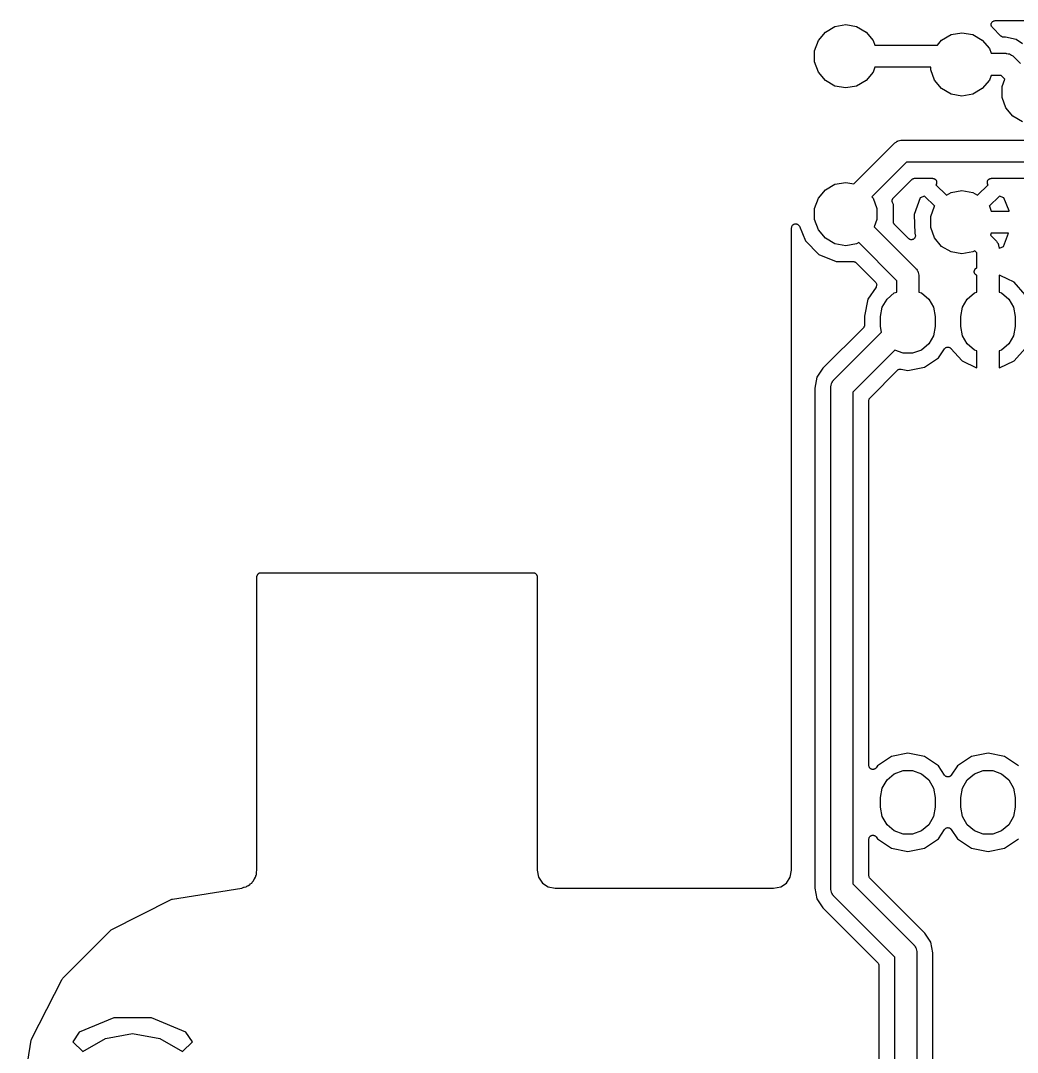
# Model space of a CAD drawing. Extents: x 1.5 to 87.9, y 2 to 70.8.
# Drawn here: x 1.53 to 33.12, y 38.14 to 70.84 of the extents above; entities that cross this region are included whole.
import ezdxf

# ---------------------------------------------------------------- set-up
doc = ezdxf.new("R2010")
doc.units = 0
doc.header["$MEASUREMENT"] = 0
doc.layers.add('BLACK', color=7, linetype='CONTINUOUS')

msp = doc.modelspace()

# ---------------------------------------------------------------- linework, layer by layer
at = {"layer": 'Black'}
for p, q in [((27.0411, 70.4789), (27.3428, 70.6531)), ((27.3428, 70.6531), (27.686, 70.7136)), ((27.686, 70.7136), (28.0292, 70.6531)), ((28.0292, 70.6531), (28.3309, 70.4789)), ((32.2947, 70.7022), (32.2962, 70.7187)), ((32.2962, 70.6968), (32.2947, 70.7022)), ((32.2962, 70.7353), (32.2981, 70.7406)), ((32.2962, 70.7187), (32.2962, 70.7353)), ((32.2962, 70.6911), (32.2962, 70.6968)), ((32.3018, 70.6756), (32.2962, 70.6911)), ((32.2981, 70.7406), (32.2986, 70.7462)), ((32.2986, 70.7462), (32.3056, 70.7612)), ((32.3061, 70.6596), (32.3018, 70.6756)), ((32.3056, 70.7612), (32.3113, 70.7767)), ((32.3093, 70.655), (32.3061, 70.6596)), ((32.3113, 70.6497), (32.3093, 70.655)), ((32.3113, 70.7767), (32.3149, 70.781)), ((32.3219, 70.637), (32.3113, 70.6497)), ((32.3149, 70.781), (32.3173, 70.7861)), ((32.3173, 70.7861), (32.329, 70.7978)), ((32.329, 70.7978), (32.3396, 70.8105)), ((32.3396, 70.8105), (32.3445, 70.8133)), ((32.3445, 70.8133), (32.3485, 70.8173)), ((32.3485, 70.8173), (32.3635, 70.8243)), ((32.3635, 70.8243), (32.3778, 70.8325)), ((32.3778, 70.8325), (32.3834, 70.8335)), ((32.3834, 70.8335), (32.3885, 70.8359)), ((32.3885, 70.8359), (32.405, 70.8373)), ((32.405, 70.8373), (32.4213, 70.8402)), ((32.4213, 70.8402), (53.4351, 70.8402)), ((26.8171, 70.212), (27.0411, 70.4789)), ((28.3309, 70.4789), (28.5549, 70.212)), ((30.7241, 70.2223), (31.0258, 70.3966)), ((31.0258, 70.3966), (31.369, 70.4571)), ((31.369, 70.4571), (31.7122, 70.3966)), ((31.7122, 70.3966), (32.0139, 70.2223)), ((32.3314, 70.6235), (32.3219, 70.637)), ((32.6053, 70.349), (32.3314, 70.6235)), ((32.61, 70.3458), (32.6053, 70.349)), ((32.6136, 70.3415), (32.61, 70.3458)), ((32.6279, 70.3332), (32.6136, 70.3415)), ((32.6414, 70.3237), (32.6279, 70.3332)), ((32.6469, 70.3222), (32.6414, 70.3237)), ((32.6518, 70.3194), (32.6469, 70.3222)), ((32.6681, 70.3165), (32.6518, 70.3194)), ((32.684, 70.3123), (32.6681, 70.3165)), ((32.6897, 70.3127), (32.684, 70.3123)), ((32.6952, 70.3118), (32.6897, 70.3127)), ((32.7433, 70.3118), (32.6952, 70.3118)), ((33.0832, 70.2441), (32.7433, 70.3118)), ((26.6979, 69.8845), (26.8171, 70.212)), ((28.5549, 70.212), (28.6101, 70.0603)), ((28.6101, 70.0603), (30.5881, 70.0603)), ((30.5881, 70.0603), (30.7241, 70.2223)), ((32.0139, 70.2223), (32.2379, 69.9554)), ((33.2845, 70.1096), (33.0832, 70.2441)), ((26.6979, 69.5361), (26.6979, 69.8845)), ((32.2379, 69.9554), (32.2931, 69.8038)), ((32.2931, 69.8038), (32.7558, 69.8038)), ((32.7558, 69.8038), (32.771, 69.8011)), ((32.771, 69.8011), (32.7863, 69.8024)), ((32.7863, 69.8024), (32.8305, 69.7906)), ((32.8305, 69.7906), (32.8755, 69.7827)), ((32.8755, 69.7827), (32.8889, 69.775)), ((32.8889, 69.775), (32.9038, 69.771)), ((32.9038, 69.771), (32.9412, 69.7447)), ((32.9412, 69.7447), (32.9808, 69.7219)), ((32.9808, 69.7219), (32.9907, 69.7101)), ((32.9907, 69.7101), (33.0033, 69.7012)), ((33.0033, 69.7012), (33.2197, 69.4849)), ((26.8171, 69.2086), (26.6979, 69.5361)), ((28.6101, 69.3603), (28.5549, 69.2086)), ((30.3809, 69.3603), (28.6101, 69.3603)), ((30.3809, 69.2795), (30.3809, 69.3603)), ((27.0411, 68.9417), (26.8171, 69.2086)), ((28.5549, 69.2086), (28.3309, 68.9417)), ((30.5001, 68.9521), (30.3809, 69.2795)), ((32.2931, 69.1038), (32.2379, 68.9521)), ((32.6109, 69.1038), (32.2931, 69.1038)), ((32.7262, 68.9884), (32.6109, 69.1038)), ((27.3428, 68.7675), (27.0411, 68.9417)), ((27.686, 68.707), (27.3428, 68.7675)), ((28.0292, 68.7675), (27.686, 68.707)), ((28.3309, 68.9417), (28.0292, 68.7675)), ((30.7241, 68.6852), (30.5001, 68.9521)), ((31.0258, 68.511), (30.7241, 68.6852)), ((32.0139, 68.6852), (31.7122, 68.511)), ((32.2379, 68.9521), (32.0139, 68.6852)), ((32.641, 68.7543), (32.7262, 68.9884)), ((32.641, 68.4057), (32.641, 68.7543)), ((31.369, 68.4505), (31.0258, 68.511)), ((31.7122, 68.511), (31.369, 68.4505)), ((32.7603, 68.0781), (32.641, 68.4057)), ((32.9844, 67.811), (32.7603, 68.0781)), ((33.2863, 67.6367), (32.9844, 67.811)), ((29.3893, 67.0372), (29.4335, 67.0491)), ((29.4335, 67.0491), (29.4488, 67.0477)), ((29.4488, 67.0477), (29.464, 67.0504)), ((29.464, 67.0504), (34.78, 67.0504)), ((27.9368, 65.6681), (29.2165, 66.9479)), ((29.2165, 66.9479), (29.2291, 66.9567)), ((29.2291, 66.9567), (29.239, 66.9685)), ((29.239, 66.9685), (29.2786, 66.9914)), ((29.2786, 66.9914), (29.3161, 67.0176)), ((29.3161, 67.0176), (29.331, 67.0216)), ((29.331, 67.0216), (29.3443, 67.0293)), ((29.3443, 67.0293), (29.3893, 67.0372)), ((29.609, 66.3504), (28.5158, 65.2573)), ((34.925, 66.3504), (29.609, 66.3504)), ((29.1925, 65.2155), (29.7822, 65.8052)), ((29.7822, 65.8052), (29.7868, 65.8084)), ((29.7868, 65.8084), (29.7904, 65.8127)), ((29.7904, 65.8127), (29.8047, 65.821)), ((29.8047, 65.821), (29.8183, 65.8305)), ((29.8183, 65.8305), (29.8237, 65.8319)), ((29.8237, 65.8319), (29.8286, 65.8347)), ((29.8286, 65.8347), (29.8449, 65.8376)), ((29.8449, 65.8376), (29.8609, 65.8419)), ((29.8609, 65.8419), (29.8665, 65.8414)), ((29.8665, 65.8414), (29.872, 65.8424)), ((29.872, 65.8424), (30.4374, 65.8424)), ((30.4374, 65.8424), (30.4486, 65.8404)), ((30.4486, 65.8404), (30.46, 65.8404)), ((30.46, 65.8404), (30.4702, 65.8366)), ((30.4702, 65.8366), (30.4808, 65.8347)), ((30.4808, 65.8347), (30.4907, 65.829)), ((30.4907, 65.829), (30.5014, 65.8251)), ((30.5014, 65.8251), (30.5096, 65.8181)), ((30.5096, 65.8181), (30.519, 65.8127)), ((30.519, 65.8127), (30.5263, 65.8039)), ((30.5263, 65.8039), (30.5351, 65.7966)), ((30.5351, 65.7966), (30.5404, 65.7872)), ((30.5404, 65.7872), (30.5474, 65.7789)), ((30.5474, 65.7789), (30.5513, 65.7682)), ((30.5513, 65.7682), (30.5569, 65.7582)), ((30.5569, 65.7582), (30.5587, 65.7476)), ((30.5587, 65.7476), (30.5624, 65.7375)), ((30.5624, 65.7375), (30.5624, 65.726)), ((32.1756, 65.7375), (32.1793, 65.7476)), ((32.1756, 65.726), (32.1756, 65.7375)), ((32.1793, 65.7476), (32.1811, 65.7582)), ((32.1811, 65.7582), (32.1867, 65.7682)), ((32.1867, 65.7682), (32.1906, 65.7789)), ((32.1906, 65.7789), (32.1976, 65.7872)), ((32.1976, 65.7872), (32.2029, 65.7966)), ((32.2029, 65.7966), (32.2117, 65.8039)), ((32.2117, 65.8039), (32.219, 65.8127)), ((32.219, 65.8127), (32.2284, 65.8181)), ((32.2284, 65.8181), (32.2366, 65.8251)), ((32.2366, 65.8251), (32.2473, 65.829)), ((32.2473, 65.829), (32.2572, 65.8347)), ((32.2572, 65.8347), (32.2678, 65.8366)), ((32.2678, 65.8366), (32.278, 65.8404)), ((32.278, 65.8404), (32.2894, 65.8404)), ((32.2894, 65.8404), (32.3006, 65.8424)), ((32.3006, 65.8424), (34.9125, 65.8424)), ((26.8171, 65.2107), (27.0411, 65.4776)), ((27.0411, 65.4776), (27.3428, 65.6518)), ((27.3428, 65.6518), (27.686, 65.7123)), ((27.686, 65.7123), (27.9368, 65.6681)), ((30.5565, 65.6714), (30.5438, 65.6369)), ((30.5438, 65.6369), (30.8734, 65.3073)), ((30.5585, 65.6826), (30.5565, 65.6714)), ((30.5624, 65.6933), (30.5585, 65.6826)), ((30.5624, 65.726), (30.5644, 65.7148)), ((30.5644, 65.7148), (30.5624, 65.7041)), ((30.5624, 65.7041), (30.5624, 65.6933)), ((31.0258, 65.3953), (31.369, 65.4558)), ((31.369, 65.4558), (31.7122, 65.3953)), ((31.8646, 65.3073), (32.1942, 65.6369)), ((32.1736, 65.7148), (32.1756, 65.726)), ((32.1756, 65.7041), (32.1736, 65.7148)), ((32.1756, 65.6933), (32.1756, 65.7041)), ((32.1795, 65.6826), (32.1756, 65.6933)), ((32.1815, 65.6714), (32.1795, 65.6826)), ((32.1942, 65.6369), (32.1815, 65.6714)), ((26.6979, 64.8833), (26.8171, 65.2107)), ((28.5158, 65.2573), (28.5549, 65.2107)), ((28.5549, 65.2107), (28.6741, 64.8833)), ((29.1555, 65.1203), (29.1565, 65.1285)), ((29.1585, 65.1067), (29.1555, 65.1203)), ((29.1558, 65.1368), (29.1594, 65.1502)), ((29.1565, 65.1285), (29.1558, 65.1368)), ((29.1597, 65.0929), (29.1585, 65.1067)), ((29.1594, 65.1502), (29.1613, 65.164)), ((29.1632, 65.0854), (29.1597, 65.0929)), ((29.1613, 65.164), (29.1651, 65.1714)), ((29.165, 65.0772), (29.1632, 65.0854)), ((29.1651, 65.1714), (29.1672, 65.1794)), ((29.1672, 65.1794), (29.1752, 65.1908)), ((29.1752, 65.1908), (29.1817, 65.2031)), ((29.1817, 65.2031), (29.1878, 65.2087)), ((29.1878, 65.2087), (29.1925, 65.2155)), ((30.0488, 65.2276), (29.8514, 64.6964)), ((30.1846, 65.2777), (30.0488, 65.2276)), ((30.5038, 64.9585), (30.1846, 65.2777)), ((30.8734, 65.3073), (31.0258, 65.3953)), ((31.7122, 65.3953), (31.8646, 65.3073)), ((32.5534, 65.2777), (32.2342, 64.9585)), ((32.6919, 65.2266), (32.5534, 65.2777)), ((32.8643, 64.8104), (32.6919, 65.2266)), ((26.6979, 64.5348), (26.6979, 64.8833)), ((28.6741, 64.8833), (28.6741, 64.5348)), ((29.1938, 65.0076), (29.165, 65.0772)), ((29.1933, 64.4679), (29.1938, 65.0076)), ((30.3809, 64.6267), (30.5001, 64.9542)), ((30.5001, 64.9542), (30.5038, 64.9585)), ((32.2342, 64.9585), (32.2379, 64.9542)), ((32.2379, 64.9542), (32.2931, 64.8025)), ((32.2931, 64.8025), (32.8646, 64.8025)), ((32.8646, 64.8025), (32.8643, 64.8104)), ((26.8171, 64.2074), (26.6979, 64.5348)), ((28.6741, 64.5348), (28.589, 64.301)), ((29.1943, 64.4623), (29.1933, 64.4679)), ((29.1938, 64.4567), (29.1943, 64.4623)), ((29.198, 64.4407), (29.1938, 64.4567)), ((29.2009, 64.4244), (29.198, 64.4407)), ((29.8514, 64.6964), (29.8737, 64.0946)), ((30.3809, 64.2783), (30.3809, 64.6267)), ((25.97, 64.2746), (25.9734, 64.2936)), ((25.97, 43.9107), (25.97, 64.2746)), ((25.9734, 64.2936), (25.9759, 64.3129)), ((25.9759, 64.3129), (25.9772, 64.3153)), ((25.9772, 64.3153), (25.9777, 64.318)), ((25.9777, 64.318), (25.9874, 64.3348)), ((25.9874, 64.3348), (25.9963, 64.352)), ((25.9963, 64.352), (25.9983, 64.3538)), ((25.9983, 64.3538), (25.9997, 64.3562)), ((25.9997, 64.3562), (26.0146, 64.3687)), ((26.0146, 64.3687), (26.0289, 64.3817)), ((26.0289, 64.3817), (26.0314, 64.3828)), ((26.0314, 64.3828), (26.0335, 64.3845)), ((26.0335, 64.3845), (26.0517, 64.3912)), ((26.0517, 64.3912), (26.0696, 64.3986)), ((26.0696, 64.3986), (26.0724, 64.3987)), ((26.0724, 64.3987), (26.0749, 64.3996)), ((26.0749, 64.3996), (26.0943, 64.3996)), ((26.0943, 64.3996), (26.1137, 64.4005)), ((26.1137, 64.4005), (26.1163, 64.3996)), ((26.1163, 64.3996), (26.1191, 64.3996)), ((26.1191, 64.3996), (26.1373, 64.393)), ((26.1373, 64.393), (26.1557, 64.3872)), ((26.1557, 64.3872), (26.1579, 64.3855)), ((26.1579, 64.3855), (26.1605, 64.3845)), ((26.1605, 64.3845), (26.1753, 64.3721)), ((26.1753, 64.3721), (26.1907, 64.3603)), ((26.1907, 64.3603), (26.1922, 64.358)), ((26.1922, 64.358), (26.1943, 64.3562)), ((26.1943, 64.3562), (26.204, 64.3394)), ((26.204, 64.3394), (26.2144, 64.3231)), ((26.2144, 64.3231), (26.4073, 63.8562)), ((27.0411, 63.9405), (26.8171, 64.2074)), ((28.589, 64.301), (29.902, 62.988)), ((29.2037, 64.4195), (29.2009, 64.4244)), ((29.2052, 64.4141), (29.2037, 64.4195)), ((29.2147, 64.4005), (29.2052, 64.4141)), ((29.2229, 64.3862), (29.2147, 64.4005)), ((29.2272, 64.3826), (29.2229, 64.3862)), ((29.2305, 64.378), (29.2272, 64.3826)), ((29.6768, 63.9317), (29.2305, 64.378)), ((30.5001, 63.9508), (30.3809, 64.2783)), ((32.2931, 64.1025), (32.272, 64.0445)), ((32.8471, 64.1025), (32.2931, 64.1025)), ((32.6892, 63.6774), (32.8471, 64.1025)), ((26.4073, 63.8562), (26.831, 63.4318)), ((27.3428, 63.7662), (27.0411, 63.9405)), ((28.0955, 63.8046), (28.0292, 63.7662)), ((29.3045, 62.5956), (28.0955, 63.8046)), ((29.6926, 63.9206), (29.6768, 63.9317)), ((29.7079, 63.9088), (29.6926, 63.9206)), ((29.7106, 63.908), (29.7079, 63.9088)), ((29.7129, 63.9064), (29.7106, 63.908)), ((29.7316, 63.9014), (29.7129, 63.9064)), ((29.75, 63.8956), (29.7316, 63.9014)), ((29.7528, 63.8957), (29.75, 63.8956)), ((29.7555, 63.895), (29.7528, 63.8957)), ((29.7748, 63.8966), (29.7555, 63.895)), ((29.7941, 63.8975), (29.7748, 63.8966)), ((29.7966, 63.8986), (29.7941, 63.8975)), ((29.7994, 63.8988), (29.7966, 63.8986)), ((29.817, 63.907), (29.7994, 63.8988)), ((29.8348, 63.9144), (29.817, 63.907)), ((29.8369, 63.9163), (29.8348, 63.9144)), ((29.8394, 63.9174), (29.8369, 63.9163)), ((29.8531, 63.9311), (29.8394, 63.9174)), ((29.8673, 63.9442), (29.8531, 63.9311)), ((29.8686, 63.9466), (29.8673, 63.9442)), ((29.8706, 63.9486), (29.8686, 63.9466)), ((29.8788, 63.9662), (29.8706, 63.9486)), ((29.8737, 64.0946), (29.8839, 64.0701)), ((29.8877, 63.9833), (29.8788, 63.9662)), ((29.8839, 64.0701), (29.8881, 64.0512)), ((29.8881, 63.9861), (29.8877, 63.9833)), ((29.8881, 64.0512), (29.8931, 64.0325)), ((29.8892, 63.9886), (29.8881, 63.9861)), ((29.8909, 64.0079), (29.8892, 63.9886)), ((29.8934, 64.027), (29.8909, 64.0079)), ((29.8931, 64.0325), (29.8928, 64.0297)), ((29.8928, 64.0297), (29.8934, 64.027)), ((30.7241, 63.6839), (30.5001, 63.9508)), ((32.272, 64.0445), (32.442, 63.8745)), ((32.442, 63.8745), (32.4508, 63.8619)), ((32.4508, 63.8619), (32.4626, 63.852)), ((32.4626, 63.852), (32.4855, 63.8124)), ((32.4855, 63.8124), (32.5117, 63.7749)), ((32.5117, 63.7749), (32.5157, 63.76)), ((27.686, 63.7057), (27.3428, 63.7662)), ((28.0292, 63.7662), (27.686, 63.7057)), ((31.0258, 63.5097), (30.7241, 63.6839)), ((31.369, 63.4492), (31.0258, 63.5097)), ((31.7122, 63.5097), (31.369, 63.4492)), ((31.7785, 63.548), (31.7122, 63.5097)), ((31.8445, 63.482), (31.7785, 63.548)), ((31.8445, 63.006), (31.8445, 63.482)), ((32.5157, 63.76), (32.5234, 63.7467)), ((32.5234, 63.7467), (32.5313, 63.7017)), ((32.5313, 63.7017), (32.5432, 63.6575)), ((32.5432, 63.6575), (32.5418, 63.6422)), ((32.5418, 63.6422), (32.5425, 63.6382)), ((32.5425, 63.6382), (32.5534, 63.6273)), ((32.5534, 63.6273), (32.6892, 63.6774)), ((26.831, 63.4318), (27.3848, 63.2018)), ((27.3848, 63.2018), (27.9278, 63.2013)), ((27.9278, 63.2013), (27.9333, 63.2004)), ((27.9333, 63.2004), (27.9388, 63.2009)), ((27.9388, 63.2009), (27.9549, 63.1965)), ((27.9549, 63.1965), (27.9712, 63.1936)), ((27.9712, 63.1936), (27.976, 63.1909)), ((27.976, 63.1909), (27.9814, 63.1894)), ((27.9814, 63.1894), (27.995, 63.1799)), ((27.995, 63.1799), (28.0094, 63.1716)), ((28.0094, 63.1716), (28.013, 63.1673)), ((28.013, 63.1673), (28.0175, 63.1641)), ((28.0175, 63.1641), (28.6285, 62.5531)), ((29.902, 62.988), (29.9108, 62.9754)), ((29.9108, 62.9754), (29.9226, 62.9655)), ((29.9226, 62.9655), (29.9455, 62.9259)), ((29.9455, 62.9259), (29.9717, 62.8885)), ((29.9717, 62.8885), (29.9757, 62.8736)), ((29.9757, 62.8736), (29.9834, 62.8602)), ((29.9834, 62.8602), (29.9913, 62.8152)), ((29.9913, 62.8152), (30.0032, 62.771)), ((31.7572, 62.8795), (31.7586, 62.8904)), ((31.7596, 62.8686), (31.7572, 62.8795)), ((31.7582, 62.9015), (31.7615, 62.9121)), ((31.7586, 62.8904), (31.7582, 62.9015)), ((31.7601, 62.8574), (31.7596, 62.8686)), ((31.7643, 62.8472), (31.7601, 62.8574)), ((31.7615, 62.9121), (31.763, 62.9232)), ((31.763, 62.9232), (31.7681, 62.933)), ((31.7667, 62.8364), (31.7643, 62.8472)), ((31.7727, 62.827), (31.7667, 62.8364)), ((31.7681, 62.933), (31.7714, 62.9435)), ((31.7714, 62.9435), (31.7782, 62.9524)), ((31.777, 62.8166), (31.7727, 62.827)), ((31.7844, 62.8085), (31.777, 62.8166)), ((31.7782, 62.9524), (31.7834, 62.9623)), ((31.7834, 62.9623), (31.7916, 62.9698)), ((31.7903, 62.7992), (31.7844, 62.8085)), ((31.7992, 62.7924), (31.7903, 62.7992)), ((31.7916, 62.9698), (31.7983, 62.9785)), ((31.7983, 62.9785), (31.8077, 62.9845)), ((31.8068, 62.7841), (31.7992, 62.7924)), ((31.8077, 62.9845), (31.816, 62.9921)), ((31.816, 62.9921), (31.8262, 62.9963)), ((31.8262, 62.9963), (31.8355, 63.0022)), ((31.8355, 63.0022), (31.8445, 63.006)), ((28.6285, 62.5531), (28.6404, 62.5362)), ((28.6404, 62.5362), (28.6526, 62.5195)), ((28.6526, 62.5195), (28.653, 62.5182)), ((28.653, 62.5182), (28.6538, 62.517)), ((28.6538, 62.517), (28.6592, 62.497)), ((28.6592, 62.497), (28.665, 62.4772)), ((28.6652, 62.4744), (28.6634, 62.4538)), ((28.665, 62.4772), (28.6649, 62.4758)), ((28.6649, 62.4758), (28.6652, 62.4744)), ((29.3045, 62.2369), (29.3045, 62.5956)), ((30.0032, 62.771), (30.0018, 62.7557)), ((30.0018, 62.7557), (30.0045, 62.7405)), ((30.0045, 62.7405), (30.0045, 62.2369)), ((31.8166, 62.779), (31.8068, 62.7841)), ((31.8253, 62.7723), (31.8166, 62.779)), ((31.8445, 62.7623), (31.8253, 62.7723)), ((31.8445, 62.2369), (31.8445, 62.7623)), ((32.5607, 62.7708), (32.5445, 62.7623)), ((32.5445, 62.7623), (32.5445, 62.2369)), ((32.8471, 62.6328), (32.5607, 62.7708)), ((32.8646, 62.6244), (32.8471, 62.6328)), ((32.9593, 62.5788), (32.8646, 62.6244)), ((33.0187, 62.5502), (32.9593, 62.5788)), ((33.3733, 62.1532), (33.0187, 62.5502)), ((28.6443, 62.3928), (28.3896, 62.0116)), ((28.6526, 62.4117), (28.6443, 62.3928)), ((28.6614, 62.4305), (28.6526, 62.4117)), ((28.6615, 62.4319), (28.6614, 62.4305)), ((28.6621, 62.4331), (28.6615, 62.4319)), ((28.6634, 62.4538), (28.6621, 62.4331)), ((28.9929, 62.0143), (29.2227, 62.2071)), ((29.2227, 62.2071), (29.3045, 62.2369)), ((30.0045, 62.2369), (30.0863, 62.2071)), ((30.0863, 62.2071), (30.3161, 62.0143)), ((31.5329, 62.0143), (31.7627, 62.2071)), ((31.7627, 62.2071), (31.8445, 62.2369)), ((32.5445, 62.2369), (32.6263, 62.2071)), ((32.6263, 62.2071), (32.8561, 62.0143)), ((28.3896, 62.0116), (28.2829, 61.4751)), ((28.843, 61.7545), (28.9929, 62.0143)), ((30.3161, 62.0143), (30.466, 61.7545)), ((31.383, 61.7545), (31.5329, 62.0143)), ((32.8561, 62.0143), (33.006, 61.7545)), ((28.7909, 61.4592), (28.843, 61.7545)), ((30.466, 61.7545), (30.5181, 61.4592)), ((31.3309, 61.4592), (31.383, 61.7545)), ((33.006, 61.7545), (33.0581, 61.4592)), ((28.2781, 61.1702), (28.2752, 61.1539)), ((28.2824, 61.1862), (28.2781, 61.1702)), ((28.2829, 61.1973), (28.2819, 61.1918)), ((28.2819, 61.1918), (28.2824, 61.1862)), ((28.2829, 61.4751), (28.2829, 61.1973)), ((28.7909, 61.1466), (28.7909, 61.4592)), ((30.5181, 61.4592), (30.5181, 61.1466)), ((31.3309, 61.1466), (31.3309, 61.4592)), ((33.0581, 61.4592), (33.0581, 61.1466)), ((28.2457, 61.1075), (26.9611, 59.8229)), ((27.3115, 59.4549), (28.8227, 60.9661)), ((28.2489, 61.1121), (28.2457, 61.1075)), ((28.2532, 61.1157), (28.2489, 61.1121)), ((28.2615, 61.13), (28.2532, 61.1157)), ((28.271, 61.1436), (28.2615, 61.13)), ((28.2724, 61.149), (28.271, 61.1436)), ((28.2752, 61.1539), (28.2724, 61.149)), ((28.8227, 60.9661), (28.7909, 61.1466)), ((30.466, 60.8513), (30.3161, 60.5915)), ((30.5181, 61.1466), (30.466, 60.8513)), ((31.383, 60.8513), (31.3309, 61.1466)), ((31.5329, 60.5915), (31.383, 60.8513)), ((33.006, 60.8513), (32.8561, 60.5915)), ((33.0581, 61.1466), (33.006, 60.8513)), ((30.3161, 60.5915), (30.0863, 60.3987)), ((31.7627, 60.3987), (31.5329, 60.5915)), ((32.8561, 60.5915), (32.6263, 60.3987)), ((29.2393, 60.3927), (27.909, 59.0624)), ((29.5045, 60.2961), (29.2393, 60.3927)), ((29.8045, 60.2961), (29.5045, 60.2961)), ((30.0863, 60.3987), (29.8045, 60.2961)), ((30.6226, 60.15), (30.8154, 60.4385)), ((30.8154, 60.4385), (30.8188, 60.4421)), ((30.8188, 60.4421), (30.8212, 60.4465)), ((30.8212, 60.4465), (30.834, 60.458)), ((30.834, 60.458), (30.8459, 60.4704)), ((30.8459, 60.4704), (30.8503, 60.4726)), ((30.8503, 60.4726), (30.8541, 60.4759)), ((30.8541, 60.4759), (30.87, 60.4823)), ((30.87, 60.4823), (30.8854, 60.4899)), ((30.8854, 60.4899), (30.8904, 60.4904)), ((30.8904, 60.4904), (30.895, 60.4923)), ((30.895, 60.4923), (30.9122, 60.4928)), ((30.9122, 60.4928), (30.9293, 60.4947)), ((30.9293, 60.4947), (30.9341, 60.4935)), ((30.9341, 60.4935), (30.9391, 60.4937)), ((30.9391, 60.4937), (30.9554, 60.4883)), ((30.9554, 60.4883), (30.9721, 60.4842)), ((30.9721, 60.4842), (30.9763, 60.4814)), ((30.9763, 60.4814), (30.981, 60.4799)), ((30.981, 60.4799), (30.9945, 60.4693)), ((30.9945, 60.4693), (31.0088, 60.4597)), ((31.0088, 60.4597), (31.0117, 60.4557)), ((31.0117, 60.4557), (31.0157, 60.4526)), ((31.0157, 60.4526), (31.3703, 60.0556)), ((31.8445, 60.3689), (31.7627, 60.3987)), ((31.8445, 59.8435), (31.8445, 60.3689)), ((32.6263, 60.3987), (32.5445, 60.3689)), ((32.5445, 60.3689), (32.5445, 59.8435)), ((33.0187, 60.0556), (33.3733, 60.4526)), ((29.6545, 59.749), (30.1784, 59.8533)), ((30.1784, 59.8533), (30.6226, 60.15)), ((31.3703, 60.0556), (31.8283, 59.835)), ((32.5607, 59.835), (33.0187, 60.0556)), ((26.7686, 59.5348), (26.701, 59.1949)), ((26.9611, 59.8229), (26.7686, 59.5348)), ((28.4542, 58.8892), (29.3225, 59.7575)), ((29.3225, 59.7575), (29.3372, 59.7678)), ((29.3372, 59.7678), (29.3512, 59.7791)), ((29.3512, 59.7791), (29.3552, 59.7804)), ((29.3552, 59.7804), (29.3587, 59.7828)), ((29.3587, 59.7828), (29.376, 59.7875)), ((29.376, 59.7875), (29.393, 59.7932)), ((29.393, 59.7932), (29.3972, 59.7932)), ((29.3972, 59.7932), (29.4013, 59.7942)), ((29.4013, 59.7942), (29.4191, 59.7927)), ((29.4191, 59.7927), (29.4371, 59.7923)), ((29.4371, 59.7923), (29.6545, 59.749)), ((31.8283, 59.835), (31.8445, 59.8435)), ((32.5445, 59.8435), (32.5607, 59.835)), ((26.701, 59.1949), (26.701, 43.3449)), ((27.209, 59.2074), (27.2117, 59.2226)), ((27.209, 43.3324), (27.209, 59.2074)), ((27.2103, 59.2379), (27.2222, 59.2821)), ((27.2117, 59.2226), (27.2103, 59.2379)), ((27.2222, 59.2821), (27.2301, 59.3271)), ((27.2301, 59.3271), (27.2378, 59.3404)), ((27.2378, 59.3404), (27.2418, 59.3553)), ((27.2418, 59.3553), (27.268, 59.3928)), ((27.268, 59.3928), (27.2909, 59.4324)), ((27.2909, 59.4324), (27.3027, 59.4423)), ((27.3027, 59.4423), (27.3115, 59.4549)), ((27.909, 59.0624), (27.909, 43.4774)), ((28.4289, 58.8531), (28.4384, 58.8667)), ((28.4384, 58.8667), (28.4467, 58.881)), ((28.4467, 58.881), (28.451, 58.8846)), ((28.451, 58.8846), (28.4542, 58.8892)), ((28.417, 58.7994), (28.418, 58.8049)), ((28.417, 47.2312), (28.417, 58.7994)), ((28.4175, 58.8105), (28.4218, 58.8265)), ((28.418, 58.8049), (28.4175, 58.8105)), ((28.4218, 58.8265), (28.4247, 58.8428)), ((28.4247, 58.8428), (28.4275, 58.8477)), ((28.4275, 58.8477), (28.4289, 58.8531)), ((9.05822, 53.302), (9.06537, 53.3105)), ((9.06537, 53.3105), (9.07499, 53.316)), ((9.07499, 53.316), (9.0835, 53.3232)), ((9.0835, 53.3232), (9.09394, 53.327)), ((9.09394, 53.327), (9.10356, 53.3325)), ((9.10356, 53.3325), (9.1145, 53.3345)), ((9.1145, 53.3345), (9.12495, 53.3383)), ((9.12495, 53.3383), (9.13606, 53.3383)), ((9.13606, 53.3383), (9.147, 53.3402)), ((9.147, 53.3402), (17.777, 53.3402)), ((17.777, 53.3402), (17.7879, 53.3383)), ((17.7879, 53.3383), (17.7991, 53.3383)), ((17.7991, 53.3383), (17.8095, 53.3345)), ((17.8095, 53.3345), (17.8204, 53.3325)), ((17.8204, 53.3325), (17.8301, 53.327)), ((17.8301, 53.327), (17.8405, 53.3232)), ((17.8405, 53.3232), (17.849, 53.316)), ((17.849, 53.316), (17.8586, 53.3105)), ((17.8586, 53.3105), (17.8658, 53.302)), ((9.02, 53.2132), (9.02193, 53.2241)), ((9.02, 43.9107), (9.02, 53.2132)), ((9.02193, 53.2353), (9.02573, 53.2457)), ((9.02193, 53.2241), (9.02193, 53.2353)), ((9.02573, 53.2457), (9.02766, 53.2566)), ((9.02766, 53.2566), (9.03322, 53.2663)), ((9.03322, 53.2663), (9.03702, 53.2767)), ((9.03702, 53.2767), (9.04415, 53.2852)), ((9.04415, 53.2852), (9.04971, 53.2948)), ((9.04971, 53.2948), (9.05822, 53.302)), ((17.8658, 53.302), (17.8743, 53.2948)), ((17.8743, 53.2948), (17.8798, 53.2852)), ((17.8798, 53.2852), (17.887, 53.2767)), ((17.887, 53.2767), (17.8908, 53.2663)), ((17.8908, 53.2663), (17.8963, 53.2566)), ((17.8963, 53.2566), (17.8983, 53.2457)), ((17.8983, 53.2457), (17.9021, 53.2353)), ((17.9021, 53.2353), (17.9021, 53.2241)), ((17.9021, 53.2241), (17.904, 53.2132)), ((17.904, 53.2132), (17.904, 43.9107)), ((29.1306, 47.5125), (28.6864, 47.2158)), ((29.6545, 47.6168), (29.1306, 47.5125)), ((30.1784, 47.5125), (29.6545, 47.6168)), ((30.6226, 47.2158), (30.1784, 47.5125)), ((31.6706, 47.5125), (31.2264, 47.2158)), ((32.1945, 47.6168), (31.6706, 47.5125)), ((32.7184, 47.5125), (32.1945, 47.6168)), ((33.1626, 47.2158), (32.7184, 47.5125)), ((28.4182, 47.2244), (28.417, 47.2312)), ((28.4178, 47.2174), (28.4182, 47.2244)), ((28.422, 47.2028), (28.4178, 47.2174)), ((28.4247, 47.1878), (28.422, 47.2028)), ((28.4281, 47.1818), (28.4247, 47.1878)), ((28.4301, 47.1751), (28.4281, 47.1818)), ((28.4391, 47.1628), (28.4301, 47.1751)), ((28.4467, 47.1496), (28.4391, 47.1628)), ((28.4521, 47.1451), (28.4467, 47.1496)), ((28.4562, 47.1395), (28.4521, 47.1451)), ((28.4688, 47.131), (28.4562, 47.1395)), ((28.4805, 47.1213), (28.4688, 47.131)), ((28.487, 47.1189), (28.4805, 47.1213)), ((28.4928, 47.115), (28.487, 47.1189)), ((28.5076, 47.1114), (28.4928, 47.115)), ((28.5219, 47.1062), (28.5076, 47.1114)), ((28.5289, 47.1062), (28.5219, 47.1062)), ((28.5357, 47.1045), (28.5289, 47.1062)), ((28.5508, 47.1062), (28.5357, 47.1045)), ((28.5661, 47.1062), (28.5508, 47.1062)), ((28.5726, 47.1086), (28.5661, 47.1062)), ((28.5795, 47.1093), (28.5726, 47.1086)), ((28.5932, 47.1161), (28.5795, 47.1093)), ((28.6075, 47.1213), (28.5932, 47.1161)), ((28.6128, 47.1257), (28.6075, 47.1213)), ((28.6191, 47.1288), (28.6128, 47.1257)), ((28.6296, 47.1398), (28.6191, 47.1288)), ((28.6413, 47.1496), (28.6296, 47.1398)), ((28.6448, 47.1557), (28.6413, 47.1496)), ((28.6496, 47.1607), (28.6448, 47.1557)), ((28.6864, 47.2158), (28.6496, 47.1607)), ((30.8189, 46.922), (30.6226, 47.2158)), ((31.2264, 47.2158), (31.0301, 46.922)), ((28.843, 46.5145), (28.9929, 46.7743)), ((28.9929, 46.7743), (29.2227, 46.9671)), ((29.2227, 46.9671), (29.5045, 47.0697)), ((29.5045, 47.0697), (29.8045, 47.0697)), ((29.8045, 47.0697), (30.0863, 46.9671)), ((30.0863, 46.9671), (30.3161, 46.7743)), ((30.3161, 46.7743), (30.466, 46.5145)), ((30.8285, 46.912), (30.8189, 46.922)), ((30.8367, 46.9008), (30.8285, 46.912)), ((30.8436, 46.8962), (30.8367, 46.9008)), ((30.8494, 46.8901), (30.8436, 46.8962)), ((30.8618, 46.884), (30.8494, 46.8901)), ((30.8733, 46.8763), (30.8618, 46.884)), ((30.8815, 46.8743), (30.8733, 46.8763)), ((30.889, 46.8706), (30.8815, 46.8743)), ((30.9027, 46.8691), (30.889, 46.8706)), ((30.9162, 46.8658), (30.9027, 46.8691)), ((30.9245, 46.8667), (30.9162, 46.8658)), ((30.9328, 46.8658), (30.9245, 46.8667)), ((30.9463, 46.8691), (30.9328, 46.8658)), ((30.96, 46.8706), (30.9463, 46.8691)), ((30.9675, 46.8743), (30.96, 46.8706)), ((30.9756, 46.8763), (30.9675, 46.8743)), ((30.9872, 46.884), (30.9756, 46.8763)), ((30.9996, 46.8901), (30.9872, 46.884)), ((31.0054, 46.8962), (30.9996, 46.8901)), ((31.0123, 46.9008), (31.0054, 46.8962)), ((31.0205, 46.912), (31.0123, 46.9008)), ((31.0301, 46.922), (31.0205, 46.912)), ((31.383, 46.5145), (31.5329, 46.7743)), ((31.5329, 46.7743), (31.7627, 46.9671)), ((31.7627, 46.9671), (32.0445, 47.0697)), ((32.0445, 47.0697), (32.3445, 47.0697)), ((32.3445, 47.0697), (32.6263, 46.9671)), ((32.6263, 46.9671), (32.8561, 46.7743)), ((32.8561, 46.7743), (33.006, 46.5145)), ((28.7909, 46.2192), (28.843, 46.5145)), ((30.466, 46.5145), (30.5181, 46.2192)), ((31.3309, 46.2192), (31.383, 46.5145)), ((33.006, 46.5145), (33.0581, 46.2192)), ((28.7909, 45.9066), (28.7909, 46.2192)), ((30.5181, 46.2192), (30.5181, 45.9066)), ((31.3309, 45.9066), (31.3309, 46.2192)), ((33.0581, 46.2192), (33.0581, 45.9066)), ((28.843, 45.6112), (28.7909, 45.9066)), ((30.5181, 45.9066), (30.466, 45.6112)), ((31.383, 45.6112), (31.3309, 45.9066)), ((33.0581, 45.9066), (33.006, 45.6112)), ((28.9929, 45.3515), (28.843, 45.6112)), ((30.466, 45.6112), (30.3161, 45.3515)), ((31.5329, 45.3515), (31.383, 45.6112)), ((33.006, 45.6112), (32.8561, 45.3515)), ((29.2227, 45.1587), (28.9929, 45.3515)), ((29.5045, 45.0561), (29.2227, 45.1587)), ((30.0863, 45.1587), (29.8045, 45.0561)), ((30.3161, 45.3515), (30.0863, 45.1587)), ((30.6226, 44.91), (30.8189, 45.2038)), ((30.8189, 45.2038), (30.8285, 45.2138)), ((30.8285, 45.2138), (30.8367, 45.225)), ((30.8367, 45.225), (30.8436, 45.2297)), ((30.8436, 45.2297), (30.8494, 45.2357)), ((30.8494, 45.2357), (30.8618, 45.2418)), ((30.8618, 45.2418), (30.8734, 45.2495)), ((30.8734, 45.2495), (30.8815, 45.2515)), ((30.8815, 45.2515), (30.889, 45.2552)), ((30.889, 45.2552), (30.9027, 45.2567)), ((30.9027, 45.2567), (30.9162, 45.26)), ((30.9162, 45.26), (30.9245, 45.2591)), ((30.9245, 45.2591), (30.9328, 45.26)), ((30.9328, 45.26), (30.9463, 45.2567)), ((30.9463, 45.2567), (30.96, 45.2552)), ((30.96, 45.2552), (30.9675, 45.2515)), ((30.9675, 45.2515), (30.9756, 45.2495)), ((30.9756, 45.2495), (30.9872, 45.2418)), ((30.9872, 45.2418), (30.9996, 45.2357)), ((30.9996, 45.2357), (31.0054, 45.2297)), ((31.0054, 45.2297), (31.0123, 45.225)), ((31.0123, 45.225), (31.0205, 45.2138)), ((31.0205, 45.2138), (31.0301, 45.2038)), ((31.0301, 45.2038), (31.2264, 44.91)), ((31.7627, 45.1587), (31.5329, 45.3515)), ((32.0445, 45.0561), (31.7627, 45.1587)), ((32.6263, 45.1587), (32.3445, 45.0561)), ((32.8561, 45.3515), (32.6263, 45.1587)), ((28.417, 44.8946), (28.4182, 44.9014)), ((28.417, 43.7404), (28.417, 44.8946)), ((28.4178, 44.9084), (28.422, 44.923)), ((28.4182, 44.9014), (28.4178, 44.9084)), ((28.422, 44.923), (28.4247, 44.938)), ((28.4247, 44.938), (28.4281, 44.944)), ((28.4281, 44.944), (28.4301, 44.9507)), ((28.4301, 44.9507), (28.4391, 44.963)), ((28.4391, 44.963), (28.4467, 44.9762)), ((28.4467, 44.9762), (28.4521, 44.9807)), ((28.4521, 44.9807), (28.4562, 44.9863)), ((28.4562, 44.9863), (28.4688, 44.9948)), ((28.4688, 44.9948), (28.4805, 45.0045)), ((28.4805, 45.0045), (28.487, 45.0069)), ((28.487, 45.0069), (28.4929, 45.0108)), ((28.4929, 45.0108), (28.5076, 45.0144)), ((28.5076, 45.0144), (28.5219, 45.0196)), ((28.5219, 45.0196), (28.5289, 45.0196)), ((28.5289, 45.0196), (28.5357, 45.0213)), ((28.5357, 45.0213), (28.5508, 45.0196)), ((28.5508, 45.0196), (28.5661, 45.0196)), ((28.5661, 45.0196), (28.5726, 45.0172)), ((28.5726, 45.0172), (28.5795, 45.0165)), ((28.5795, 45.0165), (28.5932, 45.0097)), ((28.5932, 45.0097), (28.6075, 45.0045)), ((28.6075, 45.0045), (28.6128, 45.0001)), ((28.6128, 45.0001), (28.6191, 44.997)), ((28.6191, 44.997), (28.6296, 44.986)), ((28.6296, 44.986), (28.6413, 44.9762)), ((28.6413, 44.9762), (28.6448, 44.9702)), ((28.6448, 44.9702), (28.6496, 44.9651)), ((28.6496, 44.9651), (28.6864, 44.91)), ((28.6864, 44.91), (29.1306, 44.6133)), ((29.8045, 45.0561), (29.5045, 45.0561)), ((30.1784, 44.6133), (30.6226, 44.91)), ((31.2264, 44.91), (31.6706, 44.6133)), ((32.3445, 45.0561), (32.0445, 45.0561)), ((32.7184, 44.6133), (33.1626, 44.91)), ((29.1306, 44.6133), (29.6545, 44.509)), ((29.6545, 44.509), (30.1784, 44.6133)), ((31.6706, 44.6133), (32.1945, 44.509)), ((32.1945, 44.509), (32.7184, 44.6133)), ((9.00216, 43.7685), (9.00434, 43.824)), ((9.00434, 43.824), (9.00646, 43.8338)), ((9.00646, 43.8338), (9.00668, 43.8438)), ((9.00668, 43.8438), (9.02, 43.9107)), ((17.904, 43.9107), (17.9488, 43.6856)), ((25.9252, 43.6856), (25.97, 43.9107)), ((8.80866, 43.4746), (8.8548, 43.5054)), ((8.8548, 43.5054), (8.87084, 43.5294)), ((8.87084, 43.5294), (8.88118, 43.5402)), ((8.88118, 43.5402), (8.89023, 43.5521)), ((8.89023, 43.5521), (8.91142, 43.5717)), ((8.91142, 43.5717), (8.93465, 43.6221)), ((8.93465, 43.6221), (8.94036, 43.6303)), ((8.94036, 43.6303), (8.94439, 43.6395)), ((8.94439, 43.6395), (8.97523, 43.6856)), ((8.97523, 43.6856), (8.98086, 43.7139)), ((8.98086, 43.7139), (8.98627, 43.7279)), ((8.98627, 43.7279), (8.99008, 43.7423)), ((8.99008, 43.7423), (9.00216, 43.7685)), ((17.9488, 43.6856), (18.0692, 43.5054)), ((18.0692, 43.5054), (18.2494, 43.385)), ((25.6246, 43.385), (25.8048, 43.5054)), ((25.8048, 43.5054), (25.9252, 43.6856)), ((28.418, 43.7349), (28.417, 43.7404)), ((28.4175, 43.7293), (28.418, 43.7349)), ((28.4218, 43.7133), (28.4175, 43.7293)), ((28.4247, 43.697), (28.4218, 43.7133)), ((28.4275, 43.6921), (28.4247, 43.697)), ((28.4289, 43.6867), (28.4275, 43.6921)), ((28.4384, 43.6731), (28.4289, 43.6867)), ((28.4467, 43.6588), (28.4384, 43.6731)), ((28.451, 43.6552), (28.4467, 43.6588)), ((28.4542, 43.6506), (28.451, 43.6552)), ((30.1889, 41.9159), (28.4542, 43.6506)), ((6.33882, 42.997), (8.53693, 43.3451)), ((8.53693, 43.3451), (8.60097, 43.3687)), ((8.60097, 43.3687), (8.61082, 43.3705)), ((8.61082, 43.3705), (8.62015, 43.3741)), ((8.62015, 43.3741), (8.67459, 43.385)), ((8.67459, 43.385), (8.69858, 43.401)), ((8.69858, 43.401), (8.71227, 43.407)), ((8.71227, 43.407), (8.72518, 43.4146)), ((8.72518, 43.4146), (8.75225, 43.4245)), ((8.75225, 43.4245), (8.79301, 43.4622)), ((8.79301, 43.4622), (8.80143, 43.4676)), ((8.80143, 43.4676), (8.80866, 43.4746)), ((18.2494, 43.385), (18.4745, 43.3402)), ((18.4745, 43.3402), (25.3995, 43.3402)), ((25.3995, 43.3402), (25.6246, 43.385)), ((26.701, 43.3449), (26.7686, 43.005)), ((27.2117, 43.3172), (27.209, 43.3324)), ((27.2103, 43.3019), (27.2117, 43.3172)), ((27.2222, 43.2577), (27.2103, 43.3019)), ((27.2301, 43.2127), (27.2222, 43.2577)), ((27.2378, 43.1994), (27.2301, 43.2127)), ((27.2418, 43.1845), (27.2378, 43.1994)), ((27.268, 43.147), (27.2418, 43.1845)), ((27.909, 43.4774), (29.8385, 41.5479)), ((4.40361, 42.0179), (6.30103, 42.9847)), ((6.30103, 42.9847), (6.32003, 42.9905)), ((6.32003, 42.9905), (6.33882, 42.997)), ((26.7686, 43.005), (26.9611, 42.7169)), ((27.2909, 43.1074), (27.268, 43.147)), ((27.3027, 43.0975), (27.2909, 43.1074)), ((27.3115, 43.0849), (27.3027, 43.0975)), ((29.241, 41.1554), (27.3115, 43.0849)), ((26.9611, 42.7169), (28.6958, 40.9822)), ((2.86568, 40.4887), (4.37146, 41.9945)), ((4.37146, 41.9945), (4.38774, 42.006)), ((4.38774, 42.006), (4.40361, 42.0179)), ((30.3814, 41.6278), (30.1889, 41.9159)), ((29.8385, 41.5479), (29.8473, 41.5353)), ((29.8473, 41.5353), (29.8591, 41.5254)), ((30.449, 41.2879), (30.3814, 41.6278)), ((29.8591, 41.5254), (29.882, 41.4858)), ((29.882, 41.4858), (29.9082, 41.4483)), ((29.9082, 41.4483), (29.9122, 41.4334)), ((29.9122, 41.4334), (29.9199, 41.4201)), ((29.9199, 41.4201), (29.9278, 41.3751)), ((29.9278, 41.3751), (29.9397, 41.3309)), ((29.9397, 41.3309), (29.9383, 41.3156)), ((29.9383, 41.3156), (29.941, 41.3004)), ((29.941, 41.3004), (29.941, 28.7692)), ((30.449, 29.1215), (30.449, 41.2879)), ((28.6958, 40.9822), (28.699, 40.9776)), ((28.699, 40.9776), (28.7033, 40.974)), ((28.7033, 40.974), (28.7116, 40.9597)), ((28.7116, 40.9597), (28.7211, 40.9461)), ((28.7211, 40.9461), (28.7225, 40.9407)), ((28.7225, 40.9407), (28.7253, 40.9358)), ((28.7253, 40.9358), (28.7282, 40.9195)), ((28.7282, 40.9195), (28.7325, 40.9035)), ((28.7325, 40.9035), (28.732, 40.8979)), ((28.732, 40.8979), (28.733, 40.8924)), ((28.733, 40.8924), (28.733, 29.1215)), ((29.241, 28.7692), (29.241, 41.1554)), ((1.87553, 38.5592), (2.84233, 40.4566)), ((2.84233, 40.4566), (2.85428, 40.4725)), ((2.85428, 40.4725), (2.86568, 40.4887)), ((4.48022, 39.2281), (3.38969, 38.7764)), ((5.6769, 39.2287), (4.48022, 39.2281)), ((6.77033, 38.7764), (5.6769, 39.2287)), ((3.38969, 38.7764), (3.18714, 38.4725)), ((4.22168, 38.5786), (5.08, 38.7299)), ((5.08, 38.7299), (5.93832, 38.5786)), ((6.97286, 38.4725), (6.77033, 38.7764)), ((1.5301, 36.4181), (1.86326, 38.5214)), ((1.86326, 38.5214), (1.86972, 38.5402)), ((1.86972, 38.5402), (1.87553, 38.5592)), ((3.18714, 38.4725), (3.49852, 38.1611)), ((3.49852, 38.1611), (4.22168, 38.5786)), ((5.93832, 38.5786), (6.66148, 38.1611)), ((6.66148, 38.1611), (6.97286, 38.4725))]:
    msp.add_line(p, q, dxfattribs=at)

doc.saveas('drawing.dxf')
